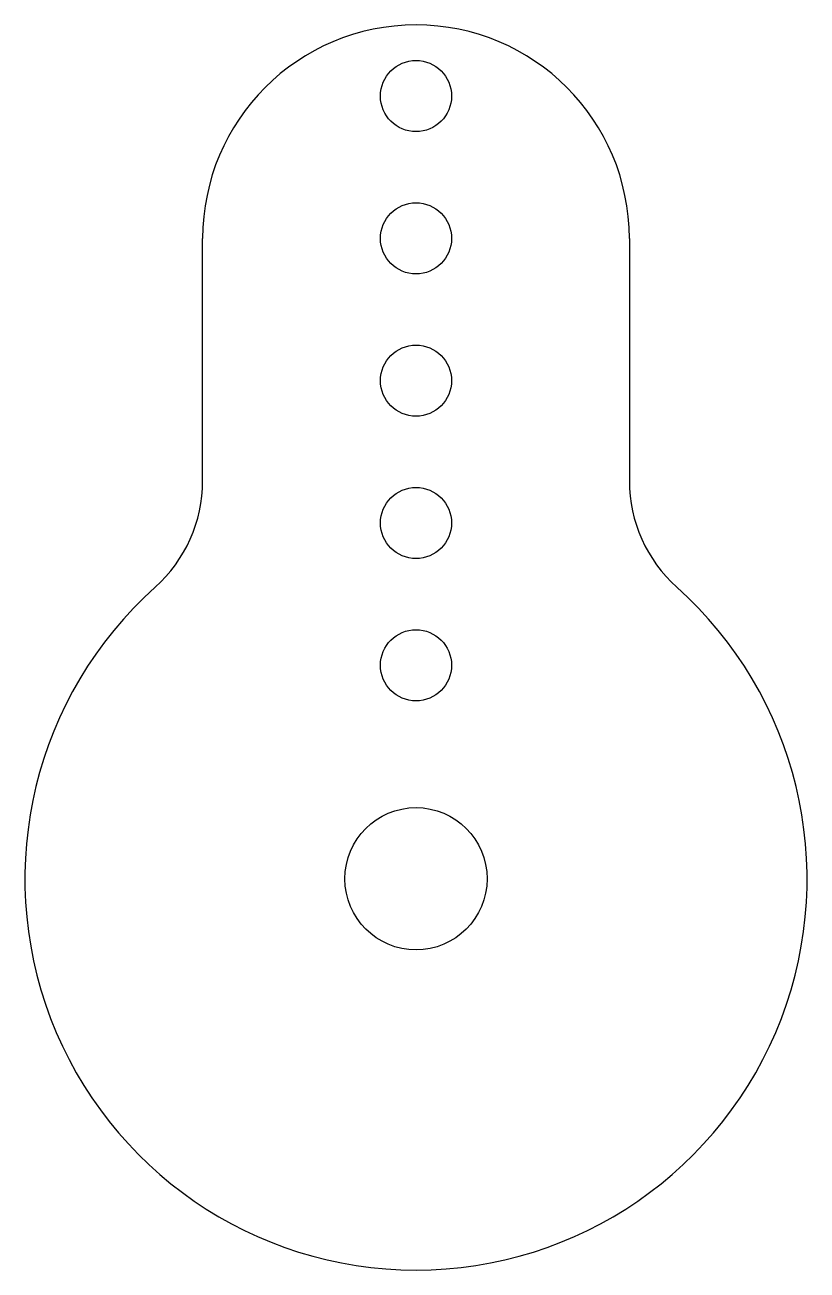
# Model space of a CAD drawing. Header units: millimetres. Extents: x -27.5 to 27.5, y -27.5 to 60.
import ezdxf

# ---------------------------------------------------------------- set-up
doc = ezdxf.new("R2010")
doc.units = ezdxf.units.MM

msp = doc.modelspace()

# ---------------------------------------------------------------- linework, layer by layer
at = {"color": 7, "linetype": 'Continuous', "lineweight": 25}
for p, q in [((-15, 27.951), (-15, 45)), ((15, 45), (15, 27.951))]:
    msp.add_line(p, q, dxfattribs=at)
for centre, radius in [((0, 55), 2.5), ((0, 45), 2.5), ((0, 35), 2.5), ((0, 25), 2.5), ((0, 15), 2.5), ((0, 0), 5)]:
    msp.add_circle(centre, radius, dxfattribs=at)
for centre, radius, start, end in [((0, 45), 15, 0, 180), ((-25, 27.951), 10, 311.81031, 0), ((25, 27.951), 10, 180, 228.18969), ((0, 0), 27.5, 131.81031, 48.18969)]:
    msp.add_arc(centre, radius, start, end, dxfattribs=at)

doc.saveas('drawing.dxf')
